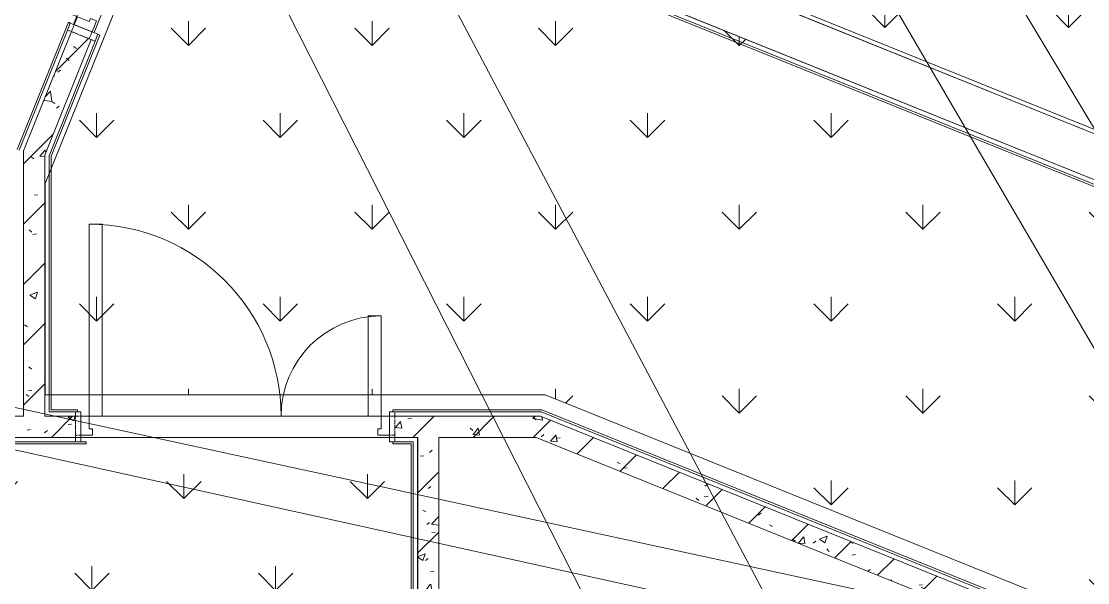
# Model space of a CAD drawing. Header units: millimetres. Extents: x -584918 to 2941280, y 3000189 to 4229862.
# Drawn here: x 170422 to 175429, y 3670909 to 3673543 of the extents above; entities that cross this region are included whole.
import ezdxf

# ---------------------------------------------------------------- set-up
doc = ezdxf.new("R2010")
doc.units = ezdxf.units.MM
doc.linetypes.add('ASVP_Невидимые', pattern=[5, 3, -2])
for name, color, linetype, lineweight in [('Двери', 7, 'Continuous', 0), ('Обобщенные модели', 7, 'Continuous', 0), ('Перекрытие', 7, 'Continuous', 0), ('Стены внутренние', 7, 'Continuous', 0), ('Стены несущие', 7, 'Continuous', 0), ('Стены отделка', 7, 'Continuous', 0), ('экспертиза ДУ', 1, 'Continuous', 0), ('экспертиза ДУ пояснения', 6, 'Continuous', 0), ('экспертиза условные обозначения', 1, 'Continuous', 0)]:
    doc.layers.add(name, color=color, linetype=linetype, lineweight=lineweight)
pattern_1 = [(45, (192051.36, 3643581.32), (-141.4214, 141.4214), [])]
pattern_2 = [(50, (192051.36, 3643581.32), (364.368, -31.8783), [38.1, -419.1]), (355, (192051.36, 3643581.3), (-70.486, 382.1133), [30.48, -335.28]), (100.451, (192081.73, 3643578.66), (293.885, 350.2334), [32.38, -356.18]), (46.184, (192051.36, 3643682.9), (542.1585, -84.086), [57.15, -628.65]), (96.636, (192096.54, 3643675.9), (474.805, 494.8554), [48.57, -534.27]), (351.184, (192051.36, 3643682.9), (474.81, 494.85), [45.72, -502.92]), (21, (192102.16, 3643657.52), (303.2285, -204.5305), [38.1, -419.1]), (326, (192102.16, 3643657.5), (123.604, 368.376), [30.48, -335.28]), (71.451, (192127.43, 3643640.47), (426.834, 163.8427), [32.38, -356.18]), (37.5, (192051.36, 3643581.32), (6.17665, 169.11015), [16.764, -314.452, 16.764, -323.596, -336.55]), (37.5, (192051.36, 3643581.32), (6.17665, 169.11015), [-671.576, 16.764, -319.786]), (7.5, (192051.36, 3643581.32), (133.6389, 200.3615), [16.764, -177.292, 16.764, -306.832, -128.27]), (7.5, (192051.36, 3643581.32), (133.6389, 200.3615), [-517.652, 16.764, -111.506]), (327.5, (191938.08, 3643581.32), (271.1818, -11.45836), [16.764, -110.236, 16.764, -379.476, -525.78]), (327.5, (191938.08, 3643581.32), (271.1818, -11.45836), [-523.24, 16.764, -509.016]), (317.5, (191887.28, 3643581.32), (296.2585, 50.8528), [16.764, -148.336, 16.764, -246.38, -373.38]), (317.5, (191887.28, 3643581.32), (296.2585, 50.8528), [-428.244, 16.764, -356.616])]

# ---------------------------------------------------------------- blocks, each defined once
blk = doc.blocks.new('ASVP_ДверьПротивопожарнаяСтальная_1 полотно - EI30 1000х2000h_полотно_ Г Л _925 в свету_-7527149-АР Этаж 01')
at = {"layer": 'Двери', "lineweight": 18}
for p, q in [((500, 1050), (440, 1050)), ((440, 1050), (440, 50)), ((500, 50), (500, 1050)), ((-500, 50), (-540, 50)), ((-540, 50), (-540, -40)), ((-500, -10), (-500, 50)), ((440, 50), (500, 50)), ((540, 50), (500, 50)), ((500, 50), (500, -10)), ((540, -40), (540, 50)), ((-540, -40), (-485, -40)), ((-485, -10), (-500, -10)), ((-485, -40), (-485, -10)), ((500, -10), (485, -10)), ((485, -10), (485, -40)), ((485, -40), (540, -40))]:
    blk.add_line(p, q, dxfattribs=at)
at = {"layer": 'Двери', "linetype": 'ASVP_Невидимые', "lineweight": 18}
for p, q in [((-540, 50), (-575, 50)), ((-575, 50), (-575, -40)), ((-540, -40), (-540, 50)), ((575, 50), (540, 50)), ((540, 50), (540, -40)), ((575, -40), (575, 50)), ((-575, -40), (-540, -40)), ((540, -40), (575, -40))]:
    blk.add_line(p, q, dxfattribs=at)
at = {"layer": 'Двери'}
blk.add_arc((500, 50), 1000, 90, 180, dxfattribs=at)
blk = doc.blocks.new('ASVP_ДверьПротивопожарнаяСтальная_2 полотна - EI15 1370х2000h_полотна_ Г Пр _1250 в свету_-7527154-АР Этаж 01')
at = {"layer": 'Двери', "lineweight": 18}
for p, q in [((-685, 950), (-625, 950)), ((-685, 50), (-685, 950)), ((-625, 950), (-625, 50)), ((685, 520), (625, 520)), ((625, 520), (625, 50)), ((685, 50), (685, 520)), ((-725, 50), (-685, 50)), ((-725, -40), (-725, 50)), ((-625, 50), (-685, 50)), ((-685, 50), (-685, -10)), ((625, 50), (685, 50)), ((725, 50), (685, 50)), ((685, 50), (685, -10)), ((725, -40), (725, 50)), ((-670, -40), (-725, -40)), ((-685, -10), (-670, -10)), ((-670, -10), (-670, -40)), ((685, -10), (670, -10)), ((670, -10), (670, -40)), ((670, -40), (725, -40))]:
    blk.add_line(p, q, dxfattribs=at)
at = {"layer": 'Двери', "linetype": 'ASVP_Невидимые', "lineweight": 18}
for p, q in [((-750, 50), (-725, 50)), ((-750, -40), (-750, 50)), ((-725, 50), (-725, -40)), ((750, 50), (725, 50)), ((725, 50), (725, -40)), ((750, -40), (750, 50)), ((-725, -40), (-750, -40)), ((725, -40), (750, -40))]:
    blk.add_line(p, q, dxfattribs=at)
at = {"layer": 'Двери'}
for centre, radius, start, end in [((-685, 50), 900, 360, 90), ((685, 50), 470, 90, 180)]:
    blk.add_arc(centre, radius, start, end, dxfattribs=at)
blk = doc.blocks.new('ASVP_ОТКОС_Оштукатуривание дверного откоса - Оштукатуривание дверного откоса-7521762-АР Этаж 01')
at = {"layer": 'Обобщенные модели'}
for p, q in [((-750, 30), (-750, 0)), ((-725, 0), (-725, 30)), ((725, 30), (725, 0)), ((750, 0), (750, 30)), ((-750, 0), (-725, 0)), ((725, 0), (750, 0))]:
    blk.add_line(p, q, dxfattribs=at)
blk = doc.blocks.new('ASVP_ОТКОС_Оштукатуривание дверного откоса - Оштукатуривание дверного откоса-5741164-АР Этаж 01')
at = {"layer": 'Обобщенные модели'}
for p, q in [((-750, 20), (-750, 0)), ((-750, 0), (-725, 0)), ((-725, 0), (-725, 20)), ((725, 20), (725, 0)), ((725, 0), (750, 0)), ((750, 0), (750, 20))]:
    blk.add_line(p, q, dxfattribs=at)
blk = doc.blocks.new('ASVP_ОТКОС_Оштукатуривание дверного откоса - Оштукатуривание дверного откоса-7527153-АР Этаж 01')
at = {"layer": 'Обобщенные модели'}
for p, q in [((-575, 30), (-575, 0)), ((-575, 0), (-540, 0)), ((-540, 0), (-540, 30)), ((540, 30), (540, 0)), ((540, 0), (575, 0)), ((575, 0), (575, 30))]:
    blk.add_line(p, q, dxfattribs=at)
blk = doc.blocks.new('ASVP_ОТКОС_Оштукатуривание дверного откоса - Оштукатуривание дверного откоса-6302083-АР Этаж 01')
at = {"layer": 'Обобщенные модели'}
for p, q in [((-575, 20), (-575, 0)), ((-540, 0), (-540, 20)), ((540, 20), (540, 0)), ((540, 0), (575, 0)), ((575, 0), (575, 20)), ((-575, 0), (-540, 0))]:
    blk.add_line(p, q, dxfattribs=at)

msp = doc.modelspace()

# ---------------------------------------------------------------- hatches: boundary and pattern name
at = {"layer": 'Стены внутренние'}
h = msp.add_hatch(dxfattribs=at)
h.set_pattern_fill('FP_1', color=256, style=0, pattern_type=2)
h.set_pattern_definition(pattern_1)
h.paths.add_polyline_path([(170532.26, 3672915.449), (170750.483, 3673456.967), (170657.732, 3673494.345), (170532.26, 3673182.989), (170532.26, 3672944.214)])
h = msp.add_hatch(dxfattribs=at)
h.set_pattern_fill('FP_2', color=256, style=0, pattern_type=2)
h.set_pattern_definition(pattern_2)
h.paths.add_polyline_path([(170532.26, 3672915.449), (170750.483, 3673456.967), (170657.732, 3673494.345), (170532.26, 3673182.989), (170532.26, 3672944.214)])
h = msp.add_hatch(dxfattribs=at)
h.set_pattern_fill('FP_1', color=256, style=0, pattern_type=2)
h.set_pattern_definition(pattern_1)
h.paths.add_polyline_path([(170432.26, 3671690.649), (170532.26, 3671690.649), (170532.26, 3673182.989), (170432.26, 3672934.841), (170432.26, 3672088.135)])
h = msp.add_hatch(dxfattribs=at)
h.set_pattern_fill('FP_2', color=256, style=0, pattern_type=2)
h.set_pattern_definition(pattern_2)
h.paths.add_polyline_path([(170432.26, 3671690.649), (170532.26, 3671690.649), (170532.26, 3673182.989), (170432.26, 3672934.841), (170432.26, 3672088.135)])
h = msp.add_hatch(dxfattribs=at)
h.set_pattern_fill('FP_1', color=256, style=0, pattern_type=2)
h.set_pattern_definition(pattern_1)
h.paths.add_polyline_path([(168720.465, 3671590.649), (170532.26, 3671590.649), (170532.26, 3671690.649), (167932.26, 3671690.649), (167932.26, 3671590.649), (168508.063, 3671590.649)])
h = msp.add_hatch(dxfattribs=at)
h.set_pattern_fill('FP_2', color=256, style=0, pattern_type=2)
h.set_pattern_definition(pattern_2)
h.paths.add_polyline_path([(168720.465, 3671590.649), (170532.26, 3671590.649), (170532.26, 3671690.649), (167932.26, 3671690.649), (167932.26, 3671590.649), (168508.063, 3671590.649)])
h = msp.add_hatch(dxfattribs=at)
h.set_pattern_fill('FP_1', color=256, style=0, pattern_type=2)
h.set_pattern_definition(pattern_1)
h.paths.add_polyline_path([(172382.26, 3671590.649), (172840.09, 3671590.649), (172591.941, 3671690.649), (172176.447, 3671690.649), (172176.447, 3671590.649), (172282.26, 3671590.649)])
h.paths.add_polyline_path([(170676.447, 3671590.649), (170676.447, 3671690.649), (170532.26, 3671690.649), (170532.26, 3671590.649), (170586.834, 3671590.649)])
h = msp.add_hatch(dxfattribs=at)
h.set_pattern_fill('FP_2', color=256, style=0, pattern_type=2)
h.set_pattern_definition(pattern_2)
h.paths.add_polyline_path([(172382.26, 3671590.649), (172840.09, 3671590.649), (172591.941, 3671690.649), (172176.447, 3671690.649), (172176.447, 3671590.649), (172282.26, 3671590.649)])
h.paths.add_polyline_path([(170676.447, 3671590.649), (170676.447, 3671690.649), (170532.26, 3671690.649), (170532.26, 3671590.649), (170586.834, 3671590.649)])
h = msp.add_hatch(dxfattribs=at)
h.set_pattern_fill('FP_1', color=256, style=0, pattern_type=2)
h.set_pattern_definition(pattern_1)
h.paths.add_polyline_path([(175313.571, 3670593.873), (175350.949, 3670686.625), (172859.481, 3671690.649), (172591.941, 3671690.649), (175252.757, 3670618.38)])
h = msp.add_hatch(dxfattribs=at)
h.set_pattern_fill('FP_2', color=256, style=0, pattern_type=2)
h.set_pattern_definition(pattern_2)
h.paths.add_polyline_path([(175313.571, 3670593.873), (175350.949, 3670686.625), (172859.481, 3671690.649), (172591.941, 3671690.649), (175252.757, 3670618.38)])
h = msp.add_hatch(dxfattribs=at)
h.set_pattern_fill('FP_1', color=256, style=0, pattern_type=2)
h.set_pattern_definition(pattern_1)
h.paths.add_polyline_path([(172338.51, 3665430.649), (172382.26, 3665430.649), (172382.26, 3671590.649), (172282.26, 3671590.649), (172282.26, 3665430.649)])
h = msp.add_hatch(dxfattribs=at)
h.set_pattern_fill('FP_2', color=256, style=0, pattern_type=2)
h.set_pattern_definition(pattern_2)
h.paths.add_polyline_path([(172338.51, 3665430.649), (172382.26, 3665430.649), (172382.26, 3671590.649), (172282.26, 3671590.649), (172282.26, 3665430.649)])
at = {"layer": 'экспертиза условные обозначения'}
h = msp.add_hatch(dxfattribs=at)
h.set_pattern_fill('GRASS', color=4, scale=24)
h.set_pattern_definition([(90, (131802.37, 3455831.77), (-431.0523, 431.0523), [114.3, -747.8046]), (45, (131802.4, 3455831.8), (-431.0523, 431.0523), [114.3, -495.3]), (135, (131802.4, 3455831.8), (-431.0523, -431.0523), [114.3, -495.3])])
h.paths.add_polyline_path([(168562.531, 3677520.054), (176446.442, 3674342.955), (175848.4, 3672858.925), (167964.489, 3676036.023)])
h.paths.add_polyline_path([(181433.586, 3678424.731), (183288.624, 3677677.178), (183269.935, 3677630.802), (183826.446, 3677406.536), (182480.852, 3674067.468), (180050.614, 3674992.911)])
h = msp.add_hatch(dxfattribs=at)
h.set_pattern_fill('GRASS', color=6, scale=24)
h.set_pattern_definition([(90, (167757.9, 3538078.35), (-431.0523, 431.0523), [114.3, -747.8046]), (45, (167757.9, 3538078.35), (-431.0523, 431.0523), [114.3, -495.3]), (135, (167757.9, 3538078.35), (-431.0523, -431.0523), [114.3, -495.3])])
edge = h.paths.add_edge_path()
edge.add_line((171228.802, 3674504.925), (175959.148, 3672598.666))
edge.add_line((175959.148, 3672598.666), (177304.743, 3675937.734))
edge.add_line((177304.743, 3675937.734), (185745.165, 3672536.37))
edge.add_line((185745.165, 3672536.37), (184399.57, 3669197.302))
edge.add_line((184399.57, 3669197.302), (187667.42, 3667880.407))
edge.add_line((187667.42, 3667880.407), (189454.548, 3667160.221))
edge.add_line((189454.548, 3667160.221), (188744.373, 3665397.935))
edge.add_line((188744.373, 3665397.935), (185826.825, 3666573.664))
edge.add_arc((185436.338, 3665596.839), 1051.983, 68.21091, 179.840391)
edge.add_line((184384.359, 3665599.769), (184284.359, 3663730.649))
edge.add_line((184284.359, 3663730.649), (181334.359, 3663730.649))
edge.add_line((181334.359, 3663730.649), (181334.359, 3668384.06))
edge.add_line((181334.359, 3668384.06), (172880.972, 3671790.649))
edge.add_line((172880.972, 3671790.649), (170534.359, 3671790.649))
edge.add_line((170534.359, 3671790.649), (170534.359, 3672781.679))
edge.add_line((170534.359, 3672781.679), (171228.802, 3674504.925))
h = msp.add_hatch(dxfattribs=at)
h.set_pattern_fill('GRASS', color=4, scale=24)
h.set_pattern_definition([(90, (147907.9, 3548884.25), (-431.0523, 431.0523), [114.3, -747.8046]), (45, (147907.9, 3548884.25), (-431.0523, 431.0523), [114.3, -495.3]), (135, (147907.9, 3548884.25), (-431.0523, -431.0523), [114.3, -495.3])])
h.paths.add_polyline_path([(167934.359, 3671590.649), (172284.359, 3671590.649), (172284.359, 3669130.649), (167934.359, 3669130.649)])

# ---------------------------------------------------------------- linework, layer by layer
at = {"layer": 'Перекрытие'}
for p, q in [((171167.244, 3674491.151), (170763.566, 3673489.43)), ((170667.564, 3673528.117), (171033.865, 3674437.086)), ((170801.447, 3671690.649), (172051.447, 3671690.649)), ((172151.447, 3671590.649), (170701.447, 3671590.649))]:
    msp.add_line(p, q, dxfattribs=at)
at = {"layer": 'Стены внутренние'}
for p, q in [((175973.661, 3672559.627), (171196.938, 3674484.575)), ((170402.26, 3672940.658), (170642.988, 3673538.021)), ((170642.988, 3673538.021), (170652.263, 3673534.283)), ((170791.391, 3673478.217), (170562.26, 3672909.632)), ((170791.391, 3673478.217), (170782.116, 3673481.955)), ((170562.26, 3672909.632), (170562.26, 3671720.649)), ((170562.26, 3671720.649), (170686.447, 3671720.649)), ((170686.447, 3671720.649), (170686.447, 3671710.649)), ((172166.447, 3671720.649), (172865.299, 3671720.649)), ((172166.447, 3671720.649), (172166.447, 3671710.649)), ((172865.299, 3671720.649), (181362.26, 3668296.501)), ((170701.447, 3671570.649), (170726.447, 3671570.649)), ((170726.447, 3671560.649), (170726.447, 3671570.649)), ((172166.447, 3671560.649), (172166.447, 3671570.649)), ((170726.447, 3671560.649), (167962.26, 3671560.649)), ((172252.26, 3671560.649), (172166.447, 3671560.649)), ((172252.26, 3669160.649), (172252.26, 3671560.649))]:
    msp.add_line(p, q, dxfattribs=at)
at = {"layer": 'Стены несущие'}
for p, q in [((170432.26, 3672934.841), (170657.732, 3673494.345)), ((170532.26, 3672915.449), (170750.483, 3673456.967)), ((170750.483, 3673456.967), (170741.208, 3673460.705)), ((170432.26, 3672934.841), (170432.26, 3671690.649)), ((170532.26, 3671690.649), (170532.26, 3672915.449)), ((170432.26, 3671690.649), (167932.26, 3671690.649)), ((170532.26, 3671690.649), (170676.447, 3671690.649)), ((172176.447, 3671690.649), (172859.481, 3671690.649)), ((181332.26, 3668276.246), (172859.481, 3671690.649)), ((170676.447, 3671590.649), (167932.26, 3671590.649)), ((170676.447, 3671590.649), (170676.447, 3671600.649)), ((172176.447, 3671600.649), (172176.447, 3671590.649)), ((172282.26, 3671590.649), (172176.447, 3671590.649)), ((172282.26, 3671590.649), (172282.26, 3669130.649)), ((172382.26, 3669830.649), (172382.26, 3671590.649)), ((172382.26, 3671590.649), (172840.09, 3671590.649)), ((172840.09, 3671590.649), (175632.26, 3670465.446))]:
    msp.add_line(p, q, dxfattribs=at)
at = {"layer": 'Стены отделка'}
for p, q in [((167980.94, 3676028.548), (175846.3, 3672858.925)), ((175835.225, 3672884.951), (167988.415, 3676047.098)), ((175957.048, 3672598.666), (171198.877, 3674516.138)), ((171191.401, 3674497.588), (175968.123, 3672572.64)), ((170639.181, 3673501.82), (170412.26, 3672938.719)), ((170657.732, 3673494.345), (170639.181, 3673501.82)), ((170552.26, 3672911.571), (170769.034, 3673449.492)), ((170769.034, 3673449.492), (170750.483, 3673456.967)), ((170552.26, 3671710.649), (170552.26, 3672911.571)), ((170532.26, 3671690.649), (170532.26, 3671690.649)), ((170676.447, 3671710.649), (170552.26, 3671710.649)), ((170676.447, 3671690.649), (170676.447, 3671710.649)), ((172863.36, 3671710.649), (172176.447, 3671710.649)), ((172176.447, 3671710.649), (172176.447, 3671690.649)), ((172859.481, 3671690.649), (181332.26, 3668276.246)), ((181352.26, 3668289.749), (172863.36, 3671710.649)), ((167952.26, 3671570.649), (170676.447, 3671570.649)), ((170676.447, 3671570.649), (170676.447, 3671590.649)), ((172176.447, 3671590.649), (172176.447, 3671570.649)), ((172176.447, 3671570.649), (172262.26, 3671570.649)), ((172262.26, 3671570.649), (172262.26, 3669150.649))]:
    msp.add_line(p, q, dxfattribs=at)
at = {"layer": 'экспертиза ДУ'}
for points in [[(183315.141, 3668688.902), (123227.279, 3681908.128)], [(123227.279, 3681908.128), (184263.031, 3668737.188)]]:
    msp.add_lwpolyline(points, dxfattribs=at)
at = {"layer": 'экспертиза ДУ пояснения', "elevation": 0}
for points in [[(152813.643, 3710722.104), (177580.647, 3661952.7)], [(178568.883, 3662056.765), (152813.643, 3710722.104)], [(152813.643, 3710722.104), (184197.126, 3657070.823)]]:
    msp.add_lwpolyline(points, dxfattribs=at)
at = {"layer": 'экспертиза ДУ пояснения'}
msp.add_lwpolyline([(185031.26, 3657113.588), (152813.643, 3710722.104)], dxfattribs=at)
at = {"layer": 'экспертиза условные обозначения', "color": 4}
for points in [[(168562.531, 3677520.054), (176446.442, 3674342.955), (175848.4, 3672858.925), (167964.489, 3676036.023), (168562.531, 3677520.054)], [(167934.359, 3671590.649), (172284.359, 3671590.649), (172284.359, 3669130.649), (167934.359, 3669130.649), (167934.359, 3671590.649)]]:
    msp.add_lwpolyline(points, dxfattribs=at)
at = {"layer": 'экспертиза условные обозначения', "color": 6}
msp.add_lwpolyline([(171228.802, 3674504.925), (175959.148, 3672598.666), (177304.743, 3675937.734), (185745.165, 3672536.37), (184399.57, 3669197.302), (187667.42, 3667880.407), (189454.548, 3667160.221), (188744.373, 3665397.935), (185826.825, 3666573.664, 0.52963745), (184384.359, 3665599.769), (184284.359, 3663730.649), (181334.359, 3663730.649), (181334.359, 3668384.06), (172880.972, 3671790.649), (170534.359, 3671790.649), (170534.359, 3672781.679), (171228.802, 3674504.925)], format="xyb", dxfattribs=at)

# ---------------------------------------------------------------- block references
at = {"layer": 'Двери', "rotation": 68.05130091645756}
msp.add_blockref('ASVP_ДверьПротивопожарнаяСтальная_1 полотно - EI30 1000х2000h_полотно_ Г Л _925 в свету_-7527149-АР Этаж 01', (170919.029, 3674008.979), dxfattribs=at)
at = {"layer": 'Двери'}
msp.add_blockref('ASVP_ДверьПротивопожарнаяСтальная_2 полотна - EI15 1370х2000h_полотна_ Г Пр _1250 в свету_-7527154-АР Этаж 01', (171426.447, 3671640.649), dxfattribs=at)
at = {"layer": 'Обобщенные модели'}
for name, p, rotation in [('ASVP_ОТКОС_Оштукатуривание дверного откоса - Оштукатуривание дверного откоса-6302083-АР Этаж 01', (170854.103, 3674035.144), 248.0513009164574), ('ASVP_ОТКОС_Оштукатуривание дверного откоса - Оштукатуривание дверного откоса-7527153-АР Этаж 01', (170983.955, 3673982.815), 68.05130091645756), ('ASVP_ОТКОС_Оштукатуривание дверного откоса - Оштукатуривание дверного откоса-5741164-АР Этаж 01', (171426.447, 3671710.649), 180)]:
    msp.add_blockref(name, p, dxfattribs=dict(at, rotation=rotation))
msp.add_blockref('ASVP_ОТКОС_Оштукатуривание дверного откоса - Оштукатуривание дверного откоса-7521762-АР Этаж 01', (171426.447, 3671570.649), dxfattribs=at)

doc.saveas('drawing.dxf')
